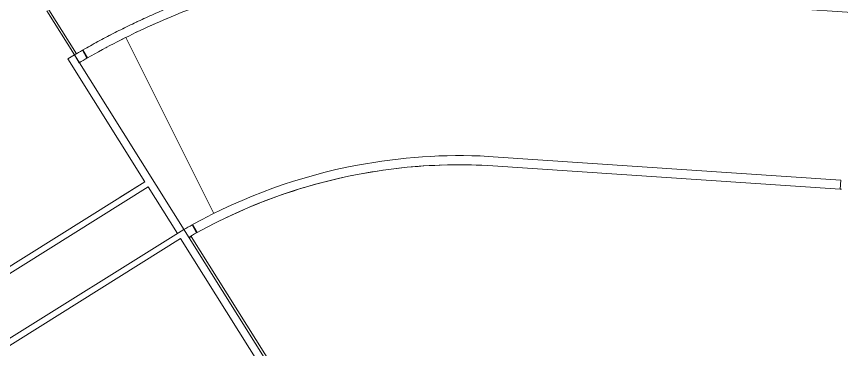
# Model space of a CAD drawing. Header units: millimetres. Extents: x -10201 to 227333, y -5874 to 72638.
# Drawn here: x 179496 to 206486, y 16582 to 27498 of the extents above; entities that cross this region are included whole.
import ezdxf

# ---------------------------------------------------------------- set-up
doc = ezdxf.new("R2010")
doc.units = ezdxf.units.MM
for name, color, linetype, lineweight in [('A-FLOR-____-OTLN', 9, 'Continuous', 9), ('A-FLOR-LEVL-OTLN', 9, 'Continuous', 9), ('A-WALL-____-OTLN', 9, 'Continuous', 9)]:
    doc.layers.add(name, color=color, linetype=linetype, lineweight=lineweight)

# ---------------------------------------------------------------- blocks, each defined once
blk = doc.blocks.new('doplnek operne zdi ve spadu - doplnek operne zdi ve spadu-2366219-schema POHLEDU D_120_6200')
at = {"layer": 'A-WALL-____-OTLN'}
for p, q in [((11866, 29629), (11846, 29330)), ((11849, 29395), (11889, 29625)), ((11889, 29625), (21062, 28056)), ((21011, 27760), (11846, 29330)), ((21062, 28056), (21011, 27760)), ((21026, 27758), (21036, 27908)), ((21054, 28057), (23025, 27924)), ((23025, 27924), (23005, 27625)), ((21026, 27758), (23005, 27625)), ((-2010, 26140), (-2159, 26401))]:
    blk.add_line(p, q, dxfattribs=at)
blk.add_open_spline([(-2159, 26401), (-1997, 26494), (-1670, 26676), (-1174, 26939), (-671, 27191), (-164, 27431), (350, 27659), (868, 27876), (1391, 28081), (1918, 28274), (2450, 28455), (2985, 28624), (3525, 28780), (4068, 28925), (4613, 29057), (5162, 29177), (5714, 29284), (6267, 29379), (6823, 29461), (7380, 29531), (7939, 29588), (8499, 29632), (9060, 29664), (9621, 29683), (10183, 29689), (10744, 29682), (11306, 29663), (11680, 29642), (11866, 29629)], degree=3, dxfattribs=at)
blk.add_open_spline([(-2010, 26140), (-1368, 26508), (-52, 27186), (2008, 28020), (4134, 28665), (6491, 29151), (9071, 29414), (10923, 29393), (11846, 29330)], degree=3, knots=[0, 0, 0, 0, 0.153846, 0.307692, 0.461538, 0.615385, 0.807692, 1, 1, 1, 1], dxfattribs=at)

msp = doc.modelspace()

# ---------------------------------------------------------------- linework, layer by layer
at = {"layer": 'A-FLOR-____-OTLN'}
for p, q in [((181389, 26237), (180485, 27680)), ((182891, 21577), (183696, 22081))]:
    msp.add_line(p, q, dxfattribs=at)
at = {"layer": 'A-FLOR-LEVL-OTLN'}
for p, q in [((185953, 21040), (183074, 26811)), ((206445, 21838), (206486, 21835))]:
    msp.add_line(p, q, dxfattribs=at)
for points in [[(190413, 22271), (190886, 22369), (191363, 22447), (191842, 22506)], [(191913, 22515), (192394, 22572), (192877, 22609), (193361, 22626)], [(193415, 22628), (193914, 22644), (194413, 22640), (194911, 22614)], [(188920, 21894), (189392, 22036), (189871, 22157), (190353, 22259)], [(187487, 21398), (187951, 21581), (188422, 21745), (188900, 21889)], [(186114, 20787), (186551, 21004), (186997, 21203), (187450, 21383)]]:
    msp.add_open_spline(points, degree=3, dxfattribs=at)
at = {"layer": 'A-WALL-____-OTLN'}
for p, q in [((170071, 44456), (181458, 26277)), ((182985, 27103), (182975, 27098)), ((181177, 26104), (181389, 26237)), ((181389, 26237), (189477, 13323)), ((181389, 26237), (181548, 25982)), ((181802, 26131), (181653, 26391)), ((183696, 22081), (181177, 26104)), ((194929, 22913), (206465, 22137)), ((206445, 21838), (194911, 22614)), ((206465, 22137), (206445, 21838)), ((169272, 13046), (183696, 22081)), ((183803, 21912), (169379, 12877)), ((184758, 20386), (183803, 21912)), ((170334, 11351), (184970, 20519)), ((185387, 20404), (185241, 20666)), ((185259, 20676), (185404, 20413)), ((185210, 20286), (185143, 20243)), ((185210, 20286), (189588, 13297)), ((184864, 20217), (173080, 12835)), ((189265, 13190), (184864, 20217))]:
    msp.add_line(p, q, dxfattribs=at)
at = {"layer": 'A-WALL-____-OTLN', "flags": 128}
for points in [[(183466, 27335), (183433, 27320), (183420, 27314)], [(182579, 26897), (182542, 26878), (182500, 26856)], [(182115, 26650), (182104, 26644), (182091, 26636)]]:
    msp.add_lwpolyline(points, dxfattribs=at)
at = {"layer": 'A-WALL-____-OTLN'}
for centre, radius, start, end in [((194005, 4895), 24492, 112.8261, 113.0949), ((194005, 4895), 24492, 115.4375, 115.6553), ((194005, 4895), 24492, 114.1282, 114.3797), ((194005, 4895), 24492, 116.7684, 116.9549), ((194005, 4895), 24492, 118.1571, 118.3286), ((194005, 4895), 24792, 119.8829, 120.5898), ((194005, 4895), 24792, 120.4048, 120.5898), ((194005, 4895), 24492, 119.8829, 120.5718), ((193994, 4938), 18000, 87.0244, 100.6986), ((193994, 4938), 18000, 100.6986, 119.0333), ((193994, 4938), 17700, 87.0317, 100.6986), ((193994, 4938), 17700, 100.6986, 119.0333), ((193994, 4938), 18000, 119.0976, 120.0782), ((193994, 4938), 17700, 119.0976, 120.0445)]:
    msp.add_arc(centre, radius, start, end, dxfattribs=at)

# ---------------------------------------------------------------- block references
msp.add_blockref('doplnek operne zdi ve spadu - doplnek operne zdi ve spadu-2366219-schema POHLEDU D_120_6200', (183830, 0), dxfattribs=at)

doc.saveas('drawing.dxf')
